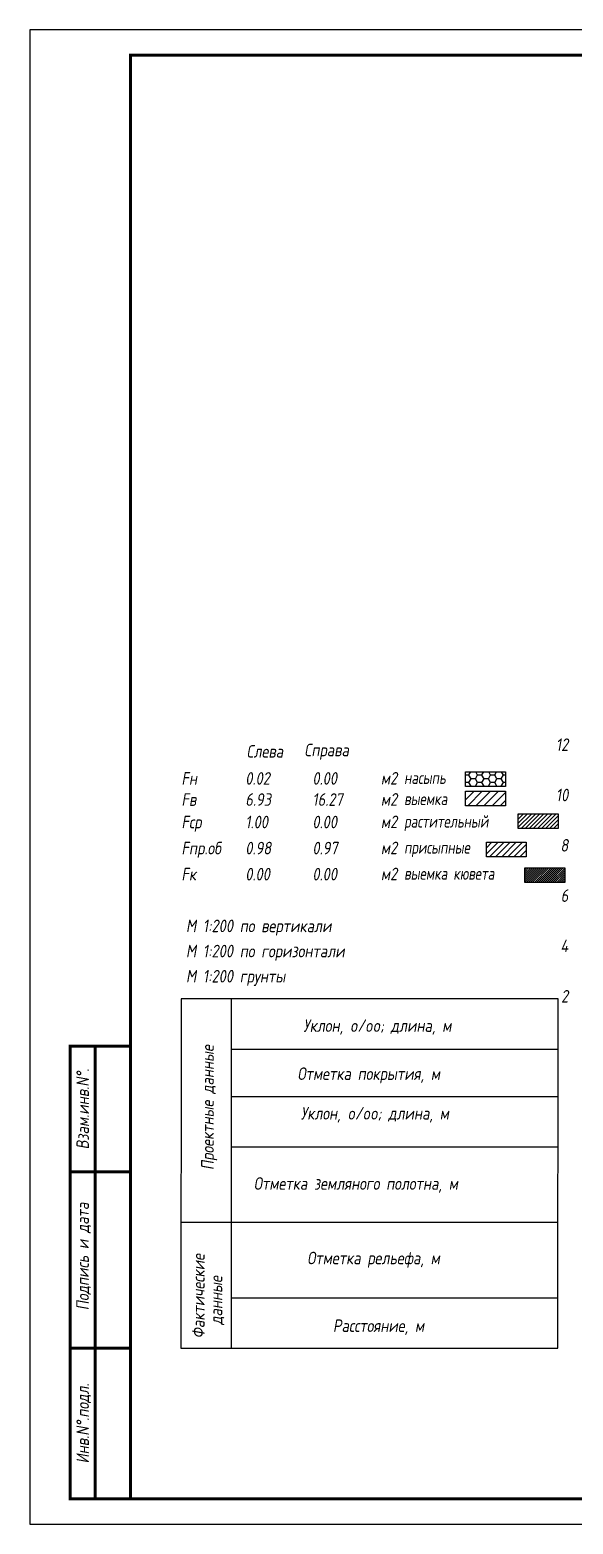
# Model space of a CAD drawing. Extents: x -717 to 1451, y -133302 to 233.
# Drawn here: x -30.1 to 78, y -99532.4 to -99235.4 of the extents above; entities that cross this region are included whole.
import ezdxf
from ezdxf.enums import TextEntityAlignment as Align

# ---------------------------------------------------------------- set-up
doc = ezdxf.new("R2010")
doc.units = 0
for name, color, linetype in [('Зарамочное оформление', 7, 'Continuous'), ('Линейка абсолютных высот', 7, 'Continuous'), ('Объем выемки', 7, 'Continuous'), ('Объем кюветов', 7, 'Continuous'), ('Объем насыпи', 7, 'Continuous'), ('Объем присыпных обочин', 7, 'Continuous'), ('Объем срезки растительного слоя', 7, 'Continuous'), ('Объём_2650', 7, 'Continuous'), ('Таблица', 7, 'Continuous')]:
    doc.layers.add(name, color=color, linetype=linetype)
for name, color, linetype, true_color in [('Объём_2563', 7, 'Continuous', 0xff8000), ('Объём_2570', 7, 'Continuous', 0x80ff00), ('Объём_2600', 7, 'Continuous', 0x808000), ('Объём_2620', 2, 'Continuous', 0xffff00)]:
    doc.layers.add(name, color=color, linetype=linetype, true_color=true_color)
doc.styles.add('М', font='romand.shx', dxfattribs={"width": 0.8, "oblique": 10, "height": 2.5})

# ---------------------------------------------------------------- blocks, each defined once
blk = doc.blocks.new('условные обозначения')
at = {"layer": 'Объём_2563'}
h = blk.add_hatch(dxfattribs=at)
h.set_pattern_fill('ANSI31', color=256, scale=0.3)
h.set_pattern_definition([(45, (-34.5, -100.5), (-0.673519, 0.673519), [])])
h.paths.add_polyline_path([(18.26, 7.53), (27.08, 7.53), (27.08, 4.62), (18.26, 4.62)])
at = {"layer": 'Объём_2570'}
h = blk.add_hatch(dxfattribs=at)
h.set_pattern_fill('ANSI31', color=3, scale=0.2)
h.set_pattern_definition([(45, (-32.9034, -100.5), (-0.4490128, 0.4490128), [])])
h.paths.add_polyline_path([(25.29, 13.16), (34.12, 13.16), (34.12, 10.25), (25.29, 10.25)])
at = {"layer": 'Объём_2600'}
h = blk.add_hatch(dxfattribs=at)
h.set_pattern_fill('ANSI31', color=6, scale=0.4)
h.set_pattern_definition([(45, (-34.5, -100.5), (-0.898026, 0.898026), [])])
h.paths.add_polyline_path([(13.63, 17.67), (22.46, 17.67), (22.46, 14.76), (13.63, 14.76)])
at = {"layer": 'Объём_2620'}
h = blk.add_hatch(dxfattribs=at)
h.set_pattern_fill('ANSI31', color=2, scale=0.1)
h.set_pattern_definition([(45, (-33.755, -100.5), (-0.2245064, 0.2245064), [])])
h.paths.add_polyline_path([(26.75, 2.41), (35.57, 2.41), (35.57, -0.5), (26.75, -0.5)])
at = {"layer": 'Объём_2650'}
h = blk.add_hatch(dxfattribs=at)
h.set_pattern_fill('HONEY', color=5, scale=0.3)
h.set_pattern_definition([(0, (-34.5, -100.5), (1.42875, 0.824889), [0.9525, -1.905]), (120, (-34.5, -100.5), (-1.42875, 0.824889), [0.9525, -1.905]), (60, (-34.5, -100.5), (3e-09, 1.6497784), [-1.905, 0.9525])])
h.paths.add_polyline_path([(13.63, 21.49), (22.46, 21.49), (22.46, 18.58), (13.63, 18.58)])
at = {"layer": 'Объём_2563'}
blk.add_lwpolyline([(18.26, 7.53), (27.08, 7.53), (27.08, 4.62), (18.26, 4.62)], close=True, dxfattribs=at)
at = {"layer": 'Объём_2620', "color": 2}
blk.add_lwpolyline([(26.75, 2.41), (35.57, 2.41), (35.57, -0.5), (26.75, -0.5)], close=True, dxfattribs=at)
at = {"layer": 'Объём_2650', "color": 5}
blk.add_lwpolyline([(13.63, 21.49), (22.46, 21.49), (22.46, 18.58), (13.63, 18.58)], close=True, dxfattribs=at)
at = {"layer": 'Объём_2650', "color": 6}
blk.add_lwpolyline([(13.63, 17.67), (22.46, 17.67), (22.46, 14.76), (13.63, 14.76)], close=True, dxfattribs=at)
at = {"layer": 'Объём_2650', "color": 3}
blk.add_lwpolyline([(25.29, 13.16), (34.12, 13.16), (34.12, 10.25), (25.29, 10.25)], close=True, dxfattribs=at)
at = {"layer": 'Объем насыпи', "color": 1, "style": 'М', "oblique": 10, "width": 0.8}
for s, p in [('насыпь', (0.09, 19.09)), ('выемка', (0.09, 14.89)), ('растительный', (0.09, 10.42)), ('присыпные', (0.09, 5.24)), ('выемка кювета', (0.09, 0.06))]:
    blk.add_text(s, height=2.5, dxfattribs=at).set_placement(p)

msp = doc.modelspace()

# ---------------------------------------------------------------- linework, layer by layer
at = {"layer": 'Таблица', "linetype": 'Continuous', "flags": 128}
for points in [[(0, -99428), (-0.054, -99497.421)], [(75, -99428), (0, -99428)], [(10, -99428), (10, -99497.421)], [(74.946, -99497.421), (75, -99428)], [(10, -99438), (75, -99438)], [(10, -99447.421), (75, -99447.421)], [(9.946, -99457.421), (74.946, -99457.421)], [(-0.054, -99472.421), (74.946, -99472.421)], [(9.946, -99487.421), (74.946, -99487.421)], [(-0.054, -99497.421), (74.946, -99497.421)]]:
    msp.add_lwpolyline(points, dxfattribs=at)

# ---------------------------------------------------------------- block references
at = {"layer": 'Объём_2570', "xscale": 0.9}
msp.add_blockref('условные обозначения', (44.274, -99404.396), dxfattribs=at)

# ---------------------------------------------------------------- texts
at = {"style": 'М', "oblique": 10, "width": 0.8}
msp.add_text('М 1:200 грунты', height=2.5, dxfattribs=at).set_placement((0.973, -99424.769))
at = {"layer": 'Линейка абсолютных высот', "style": 'М', "oblique": 10, "width": 0.8}
for s, p in [('12', (77, -99377.499)), ('10', (77, -99387.499)), ('8', (77, -99397.499)), ('6', (77, -99407.499)), ('4', (77, -99417.499)), ('2', (77, -99427.499))]:
    msp.add_text(s, height=2.5, dxfattribs=at).set_placement(p, align=Align.MIDDLE_RIGHT)
at = {"layer": 'Объем выемки', "style": 'М', "oblique": 10, "width": 0.8}
for s, p in [('Fв', (0.085, -99389.655)), ('6.93', (12.785, -99389.655)), ('16.27', (26.126, -99389.655)), ('м2', (39.731, -99389.621))]:
    msp.add_text(s, height=2.5, dxfattribs=at).set_placement(p)
at = {"layer": 'Объем кюветов', "style": 'М', "oblique": 10, "width": 0.8}
for s, p in [('Fк', (0.085, -99404.48)), ('0.00', (12.785, -99404.48)), ('0.00', (26.126, -99404.48)), ('м2', (39.731, -99404.446))]:
    msp.add_text(s, height=2.5, dxfattribs=at).set_placement(p)
at = {"layer": 'Объем насыпи', "style": 'М', "oblique": 10, "width": 0.8}
for s, p in [('Слева', (13.029, -99380.069)), ('Справа', (24.522, -99379.802)), ('Fн', (0.085, -99385.45)), ('0.02', (12.785, -99385.45)), ('0.00', (26.126, -99385.45)), ('м2', (39.731, -99385.416))]:
    msp.add_text(s, height=2.5, dxfattribs=at).set_placement(p)
at = {"layer": 'Объем присыпных обочин', "style": 'М', "oblique": 10, "width": 0.8}
for s, p in [('Fпр.об', (0.085, -99399.301)), ('0.98', (12.785, -99399.301)), ('0.97', (26.126, -99399.301)), ('м2', (39.731, -99399.268))]:
    msp.add_text(s, height=2.5, dxfattribs=at).set_placement(p)
at = {"layer": 'Объем срезки растительного слоя', "style": 'М', "oblique": 10, "width": 0.8}
for s, p in [('Fср', (0.085, -99394.122)), ('1.00', (12.785, -99394.122)), ('0.00', (26.126, -99394.122)), ('м2', (39.731, -99394.089))]:
    msp.add_text(s, height=2.5, dxfattribs=at).set_placement(p)
at = {"layer": 'Таблица', "style": 'М', "oblique": 10, "width": 0.8}
for s, p in [('М 1:200 по вертикали', (0.973, -99414.769)), ('М 1:200 по горизонтали', (0.973, -99419.769)), ('Уклон, o/oo; длина, м', (24.315, -99434.584)), ('Отметка покрытия, м', (23.148, -99444.139)), ('Уклон, o/oo; длина, м', (23.824, -99452.017)), ('Отметка земляного полотна, м', (14.462, -99465.965)), ('Отметка рельефа, м', (25.077, -99480.777)), ('Расстояние, м', (30.202, -99494.23))]:
    msp.add_text(s, height=2.5, dxfattribs=at).set_placement(p)
for s, p in [('Проектные данные ', (6.519, -99462.056)), ('Фактические ', (4.698, -99495.511)), ('данные', (8.204, -99492.806))]:
    msp.add_text(s, height=2.5, rotation=90, dxfattribs=at).set_placement(p)

# ---------------------------------------------------------------- wipeouts: each hides what was drawn before it
msp.add_wipeout([(-10.054, -99437.421), (-22.054, -99437.421), (-22.054, -99527.421), (-10.054, -99527.421)]).dxf.layer = 'Зарамочное оформление'

# ---------------------------------------------------------------- next in the draw order: linework, layer by layer
at = {"flags": 128}
msp.add_lwpolyline([(-30.054, -99532.421), (389.946, -99532.421), (389.946, -99235.421), (-30.054, -99235.421)], close=True, dxfattribs=at)
at = {"const_width": 0.6, "flags": 128}
msp.add_lwpolyline([(-10.054, -99527.421), (384.946, -99527.421), (384.946, -99240.421), (-10.054, -99240.421)], close=True, dxfattribs=at)
at = {"layer": 'Зарамочное оформление', "linetype": 'Continuous', "lineweight": -3, "const_width": 0.6, "flags": 128}
for points in [[(-10.054, -99527.421), (-22.054, -99527.421), (-22.054, -99437.421), (-10.054, -99437.421)], [(-17.054, -99527.421), (-17.054, -99437.421)], [(-22.054, -99462.421), (-10.054, -99462.421)], [(-22.054, -99497.421), (-10.054, -99497.421)]]:
    msp.add_lwpolyline(points, dxfattribs=at)

# ---------------------------------------------------------------- next in the draw order: texts
at = {"layer": 'Зарамочное оформление', "lineweight": 15, "style": 'М', "oblique": 10, "width": 0.8}
for s, p in [('Взам.инв.N%%d.', (-19.554, -99449.921)), ('Подпись и дата', (-19.572, -99479.227)), ('Инв.N%%d.подл.', (-19.554, -99512.421))]:
    msp.add_text(s, height=2.5, rotation=90, dxfattribs=at).set_placement(p, align=Align.MIDDLE_CENTER)

doc.saveas('drawing.dxf')
